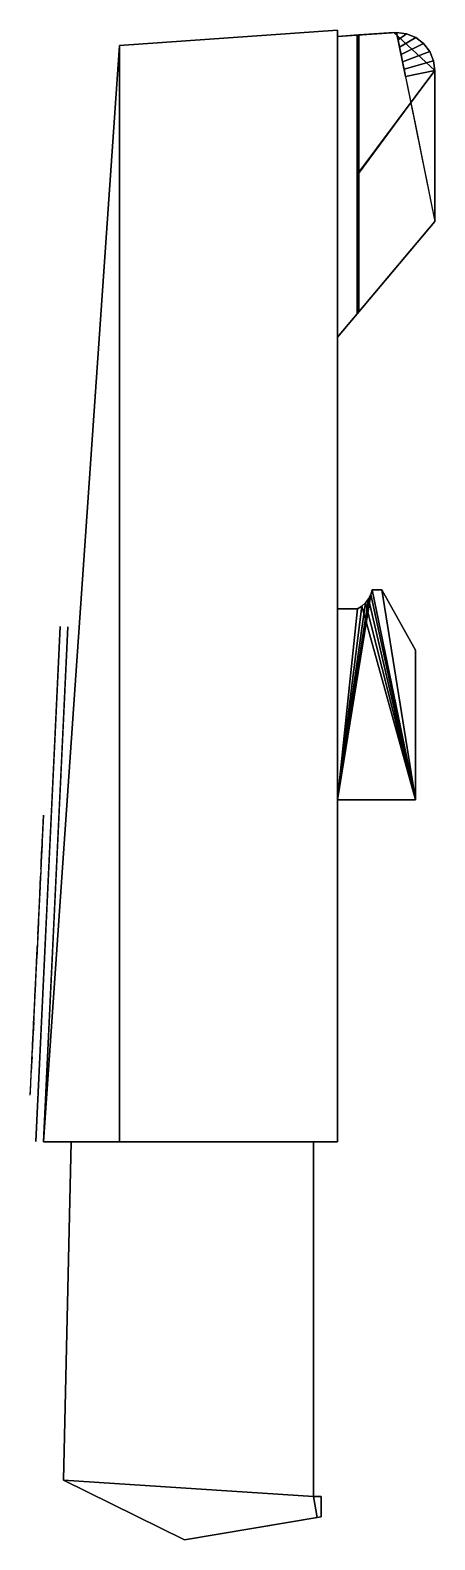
# Model space of a CAD drawing. Extents: x -16.1 to 5.1, y -48.8 to 30.3.
import ezdxf

# ---------------------------------------------------------------- set-up
doc = ezdxf.new("R2010")
doc.units = 0
doc.header["$MEASUREMENT"] = 0
doc.layers.get('0').update_dxf_attribs({"linetype": 'CONTINUOUS'})
for name, color, linetype in [('AUXILIAR', 1, 'CONTINUOUS'), ('CINZA', 9, 'CONTINUOUS'), ('PINO', 3, 'CONTINUOUS'), ('PRETO', 28, 'CONTINUOUS')]:
    doc.layers.add(name, color=color, linetype=linetype)

msp = doc.modelspace()

# ---------------------------------------------------------------- linework, layer by layer
at = {"layer": 'AUXILIAR'}
for p, q in [((3.566, 27.919, -8.525), (3.1, 30.229, -8.525)), ((3.566, 27.919, -9.125), (3.1, 30.229, -9.125))]:
    msp.add_line(p, q, dxfattribs=at)
for points in [[(0, 30.344, -8.8), (-11.426, 29.545, -8.8), (-11.426, 29.545, 8.8), (0, 30.344, 8.8)], [(-11.426, 29.545, 8.8), (0, 30.344, 8.8), (0, -27.96, 8.8), (-11.426, -27.96, 8.8)], [(-11.426, 29.545, -8.8), (0, 30.344, -8.8), (0, -27.96, -8.8), (-11.426, -27.96, -8.8)], [(0, -27.96, 8.8), (0, -27.96, -8.8), (0, 30.344, -8.8), (0, 30.344, 8.8)], [(0, 30.017, -8.171), (0, 30.017, -8.8), (1.032, 30.089, -9.125), (1.124, 30.095, -8.525)], [(0, 14.24, -8.171), (1.124, 15.579, -8.525), (1.124, 30.095, -8.525), (0, 30.017, -8.171)], [(1.032, 30.089, 9.125), (1.124, 30.095, 8.525), (0, 30.017, 8.171), (0, 30.017, 8.8)], [(1.124, 30.095, 8.525), (1.124, 15.579, 8.525), (0, 14.24, 8.171), (0, 30.017, 8.171)], [(0, 14.24, -8.8), (1.032, 15.47, -9.125), (1.032, 30.089, -9.125), (0, 30.017, -8.8)], [(1.032, 15.47, 9.125), (0, 14.24, 8.8), (0, 30.017, 8.8), (1.032, 30.089, 9.125)], [(1.032, 30.089, -9.125), (1.124, 30.095, -8.525), (3.1, 30.229, -8.525), (3.1, 30.229, -9.125)], [(1.032, 15.47, -9.125), (1.032, 30.089, -9.125), (3.1, 30.229, -9.125), (5.1, 20.318, -9.125)], [(2.96, 30.224, 9.125), (1.032, 30.089, 9.125), (1.124, 30.095, 8.525), (2.96, 30.224, 8.525)], [(5.1, 28.229, 9.125), (2.96, 30.224, 9.125), (1.032, 30.089, 9.125), (1.032, 22.779, 9.125)], [(1.124, 15.579, -8.525), (1.124, 30.095, -8.525), (3.1, 30.229, -8.525), (5.1, 20.318, -8.525)], [(5.1, 28.229, 8.525), (2.96, 30.224, 8.525), (1.124, 30.095, 8.525), (1.124, 22.837, 8.525)], [(5.1, 28.229, 9.125), (5.1, 28.229, 8.525), (2.96, 30.224, 8.525), (2.96, 30.224, 9.125)], [(-11.426, 29.545, 7.4), (-11.426, 29.545, -7.4), (-15.4, -27.96, -7.4), (-15.4, -27.96, 7.4)], [(-11.426, 29.545, 7.4), (-11.426, 0.793, 7.4), (-11.426, -27.96, 7.4), (-15.4, -27.96, 7.4)], [(-11.426, 29.545, -7.4), (-11.426, 0.793, -7.4), (-11.426, -27.96, -7.4), (-15.4, -27.96, -7.4)], [(-11.426, -27.96, -8.8), (-11.426, -27.96, 8.8), (-11.426, 29.545, 8.8), (-11.426, 29.545, -8.8)], [(-11.426, 29.545, 7.4), (-11.426, -27.96, 7.4), (-11.426, -27.96, -7.4), (-11.426, 29.545, -7.4)], [(1.032, 15.47, 9.125), (5.1, 20.318, 9.125), (5.1, 28.229, 9.125), (1.032, 22.779, 9.125)], [(5.1, 20.318, 8.525), (1.124, 15.579, 8.525), (1.124, 22.837, 8.525), (5.1, 28.229, 8.525)], [(4.1, 25.273, -8.525), (5.1, 20.318, -8.525), (5.1, 28.229, -8.525), (3.566, 27.919, -8.525)], [(4.1, 25.273, -9.125), (5.1, 20.318, -9.125), (5.1, 28.229, -9.125), (3.566, 27.919, -9.125)], [(5.1, 20.318, -8.525), (5.1, 20.318, -9.125), (5.1, 28.229, -9.125), (5.1, 28.229, -8.525)], [(5.1, 20.318, 9.125), (5.1, 20.318, 8.525), (5.1, 28.229, 8.525), (5.1, 28.229, 9.125)], [(1.124, 15.579, -8.525), (1.032, 15.47, -9.125), (5.1, 20.318, -9.125), (5.1, 20.318, -8.525)], [(1.032, 15.47, 9.125), (1.124, 15.579, 8.525), (5.1, 20.318, 8.525), (5.1, 20.318, 9.125)], [(0, 14.24, -8.171), (0, 14.24, -8.8), (1.032, 15.47, -9.125), (1.124, 15.579, -8.525)], [(1.124, 15.579, 8.525), (0, 14.24, 8.171), (0, 14.24, 8.8), (1.032, 15.47, 9.125)], [(-15.4, -27.96, 7.4), (-15.4, -27.96, -7.4), (-11.426, -27.96, -7.4), (-11.426, -27.96, 7.4)], [(-11.426, -27.96, 8.8), (-11.426, -27.96, -8.8), (0, -27.96, -8.8), (0, -27.96, 8.8)]]:
    msp.add_3dface(points, dxfattribs=at)
at = {"layer": 'CINZA'}
for points in [[(-15.47, -12.162, 2.773), (-15.525, -13.337, 2.773), (-15.462, -12, -1.445), (-15.406, -10.82, -1.445)], [(-15.647, -15.917, 2.773), (-15.703, -17.092, 2.773), (-15.639, -15.752, -1.445), (-15.584, -14.571, -1.445)], [(-15.801, -19.159, 1.627), (-15.856, -20.334, 1.627), (-15.81, -19.36, -1.445), (-15.754, -18.179, -1.445)], [(-15.87, -20.634, 1.627), (-15.926, -21.814, 1.627), (-15.88, -20.837, -1.445), (-15.824, -19.657, -1.445)]]:
    msp.add_3dface(points, dxfattribs=at)
for points, invisible_edges in [([(-15.506, -12.938, -0.569), (-15.487, -12.531, -0.182), (-15.479, -12.348, -1.376), (-15.524, -13.313, -1.568)], 10), ([(-15.504, -12.887, 0.601), (-15.487, -12.531, -0.182), (-15.481, -12.399, -0.182), (-15.505, -12.914, 1.429)], 10), ([(-15.481, -12.399, -0.182), (-15.487, -12.531, -0.182), (-15.479, -12.348, -1.376), (-15.466, -12.075, -1.208)], 3), ([(-15.53, -13.439, 0.727), (-15.539, -13.633, 0.301), (-15.6, -14.925, 0.814), (-15.558, -14.023, 1.663)], 10), ([(-15.533, -13.493, -0.137), (-15.521, -13.253, -0.422), (-15.564, -14.146, -1.055), (-15.588, -14.655, -0.236)], 10), ([(-15.521, -13.253, -0.422), (-15.506, -12.938, -0.569), (-15.524, -13.313, -1.568), (-15.564, -14.146, -1.055)], 10), ([(-15.505, -12.914, 1.429), (-15.558, -14.023, 1.663), (-15.53, -13.439, 0.727), (-15.504, -12.887, 0.601)], 10), ([(-15.539, -13.633, 0.301), (-15.533, -13.493, -0.137), (-15.588, -14.655, -0.236), (-15.6, -14.925, 0.814)], 10), ([(-15.707, -17.172, 1.627), (-15.762, -18.347, 1.627), (-15.732, -17.709, -0.287), (-15.673, -16.471, -0.449)], 4), ([(-15.676, -16.534, -1.112), (-15.716, -17.373, -1.424), (-15.753, -18.149, -0.575), (-15.738, -17.829, -0.575)], 10), ([(-15.673, -16.471, -0.449), (-15.676, -16.534, -1.112), (-15.738, -17.829, -0.575), (-15.732, -17.709, -0.287)], 10), ([(-15.716, -17.373, -1.424), (-15.759, -18.29, -1.094), (-15.772, -18.546, -0.295), (-15.753, -18.149, -0.575)], 10), ([(-15.95, -22.312, 0.445), (-16.005, -23.492, 0.445), (-15.975, -22.854, -1.445), (-15.919, -21.673, -1.445)], 1), ([(-15.944, -22.186, 1.555), (-15.995, -23.274, 1.597), (-15.949, -22.3, 0.607), (-15.926, -21.805, 0.739)], 10), ([(-15.921, -21.7, 1.279), (-15.944, -22.186, 1.555), (-15.926, -21.805, 0.739), (-15.908, -21.44, 0.445)], 10), ([(-16.005, -23.492, 0.445), (-16.027, -23.942, 0.763), (-16.047, -24.379, 1.603), (-15.95, -22.312, 0.445)], 10), ([(-15.949, -22.3, 0.607), (-15.95, -22.312, 0.445), (-16.015, -23.686, 1.215), (-15.995, -23.274, 1.597)], 10), ([(-16.043, -24.293, 0.331), (-16.101, -25.509, 0.445), (-16.07, -24.868, -1.445), (-16.015, -23.693, -1.445)], 1), ([(-16.044, -24.317, 0.607), (-16.043, -24.293, 0.331), (-16.101, -25.509, 0.445), (-16.093, -25.347, 1.474)], 10), ([(-16.027, -23.942, 0.763), (-16.044, -24.317, 0.607), (-16.093, -25.347, 1.474), (-16.047, -24.379, 1.603)], 10)]:
    msp.add_3dface(points, dxfattribs=dict(at, invisible_edges=invisible_edges))
at = {"layer": 'PINO'}
for points in [[(-13.963, -27.96, 6.7), (-13.963, -27.96, -6.7), (-14.35, -45.695, -6.7), (-14.35, -45.695, 6.7)], [(-13.963, -27.96, 6.7), (-1.25, -27.96, 6.7), (-1.25, -46.55, 6.7), (-14.35, -45.695, 6.7)], [(-13.963, -27.96, -6.7), (-1.25, -27.96, -6.7), (-1.25, -46.55, -6.7), (-14.35, -45.695, -6.7)], [(-13.963, -27.96, -6.7), (-1.25, -27.96, -6.7), (-1.25, -27.96, 6.7), (-13.963, -27.96, 6.7)], [(-1.25, -46.55, 6.7), (-1.25, -27.96, 6.7), (-1.25, -27.96, -6.7), (-1.25, -46.55, -6.7)], [(-14.35, -45.695, 6.7), (-14.35, -45.695, -6.7), (-8.017, -48.824, -6.7), (-8.017, -48.824, 6.7)], [(-14.35, -45.695, 6.7), (-1.25, -46.55, 6.7), (-1.064, -47.661, 6.7), (-8.017, -48.824, 6.7)], [(-14.35, -45.695, -6.7), (-1.25, -46.55, -6.7), (-1.064, -47.661, -6.7), (-8.017, -48.824, -6.7)], [(-0.85, -46.55, -6.7), (-1.25, -46.55, -6.7), (-1.25, -46.55, 6.7), (-0.85, -46.55, 6.7)], [(-1.25, -46.55, 6.7), (-0.85, -46.55, 6.7), (-0.85, -47.625, 6.7), (-1.064, -47.661, 6.7)], [(-1.25, -46.55, -6.7), (-0.85, -46.55, -6.7), (-0.85, -47.625, -6.7), (-1.064, -47.661, -6.7)], [(-0.85, -46.55, 6.7), (-0.85, -47.625, 6.7), (-0.85, -47.625, -6.7), (-0.85, -46.55, -6.7)], [(-8.017, -48.824, 6.7), (-8.017, -48.824, -6.7), (-0.85, -47.625, -6.7), (-0.85, -47.625, 6.7)]]:
    msp.add_3dface(points, dxfattribs=at)
at = {"layer": 'PRETO'}
for points in [[(-15.807, -27.941, 4.516), (-15.807, -27.941, -4.517), (-14.85, -7.684, -4.517), (-14.531, -0.932, 4.516)], [(-15.4, -27.96, 4.516), (-15.4, -27.96, -4.517), (-14.442, -7.704, -4.517), (-14.123, -0.952, 4.516)]]:
    msp.add_3dface(points, dxfattribs=at)

# ---------------------------------------------------------------- meshes
mesh = msp.add_polyface()
corners = [(4.085, -10.024, -4.025), (4.085, -2.17, -4.025), (2.32, 1, -4.025), (1.824, 1, -4.025), (1.745, 0.752, -4.025), (1.624, 0.521, -4.025), (1.465, 0.315, -4.025), (1.273, 0.14, -4.025), (0, -10.024, -4.025), (1.053, 0, -4.025), (0, 0, -4.025)]
mesh.append_faces([[corners[k] for k in face] for face in [(0, 2, 1), (9, 8, 10)]], dxfattribs={"vtx0": -1})
mesh.append_faces([[corners[k] for k in face] for face in [(2, 0, 3), (3, 0, 4), (4, 0, 5), (5, 0, 6), (6, 0, 7)]], dxfattribs={"vtx0": -1, "vtx1": -1})
mesh.append_faces([[corners[k] for k in face] for face in [(7, 0, 8), (8, 9, 7)]], dxfattribs={"vtx0": -1, "vtx2": -1})
mesh = msp.add_polyface()
corners = [(2.32, 1, 4.025), (4.085, -2.17, 4.025), (4.085, -10.024, 4.025), (1.824, 1, 4.025), (1.745, 0.752, 4.025), (0, -10.024, 4.025), (1.624, 0.521, 4.025), (1.465, 0.315, 4.025), (1.273, 0.14, 4.025), (1.053, 0, 4.025), (0, 0, 4.025)]
mesh.append_faces([[corners[k] for k in face] for face in [(0, 2, 1), (5, 9, 10)]], dxfattribs={"vtx0": -1})
mesh.append_faces([[corners[k] for k in face] for face in [(2, 4, 5), (6, 5, 4)]], dxfattribs={"vtx0": -1, "vtx1": -1})
mesh.append_faces([[corners[k] for k in face] for face in [(2, 0, 3), (2, 3, 4), (5, 6, 7), (5, 7, 8), (5, 8, 9)]], dxfattribs={"vtx0": -1, "vtx2": -1})
mesh = msp.add_polyface()
corners = [(1.624, 0.521, -4.025), (1.745, 0.752, -4.025), (1.745, 0.752, 4.025), (1.624, 0.521, 4.025), (1.824, 1, -4.025), (1.824, 1, 4.025), (1.465, 0.315, -4.025), (1.465, 0.315, 4.025), (1.273, 0.14, 4.025), (1.273, 0.14, -4.025), (1.053, 0, -4.025), (1.053, 0, 4.025)]
mesh.append_faces([[corners[k] for k in face] for face in [(0, 2, 1), (2, 4, 1), (6, 3, 0), (7, 9, 8), (10, 8, 9)]], dxfattribs={"vtx0": -1})
mesh.append_faces([[corners[k] for k in face] for face in [(6, 7, 3), (7, 6, 9)]], dxfattribs={"vtx0": -1, "vtx2": -1})
mesh.append_faces([[corners[k] for k in face] for face in [(0, 3, 2), (2, 5, 4), (10, 11, 8)]], dxfattribs={"vtx2": -1})
mesh = msp.add_polyface()
corners = [(2.32, 1, 4.025), (1.824, 1, 4.025), (1.824, 1, -4.025), (2.32, 1, -4.025)]
mesh.append_faces([[corners[k] for k in face] for face in [(0, 2, 1)]], dxfattribs={"vtx0": -1})
mesh.append_faces([[corners[k] for k in face] for face in [(3, 2, 0)]], dxfattribs={"vtx1": -1})
mesh = msp.add_polyface()
corners = [(4.085, -2.17, 4.025), (2.32, 1, 4.025), (2.32, 1, -4.025), (4.085, -2.17, -4.025)]
mesh.append_faces([[corners[k] for k in face] for face in [(0, 2, 1)]], dxfattribs={"vtx0": -1})
mesh.append_faces([[corners[k] for k in face] for face in [(3, 2, 0)]], dxfattribs={"vtx1": -1})
mesh = msp.add_polyface()
corners = [(1.053, 0, 4.025), (0, 0, 4.025), (0, 0, -4.025), (1.053, 0, -4.025)]
mesh.append_faces([[corners[k] for k in face] for face in [(0, 2, 1)]], dxfattribs={"vtx0": -1})
mesh.append_faces([[corners[k] for k in face] for face in [(3, 2, 0)]], dxfattribs={"vtx1": -1})
mesh = msp.add_polyface()
corners = [(4.085, -10.024, 4.025), (4.085, -2.17, 4.025), (4.085, -2.17, -4.025), (4.085, -10.024, -4.025)]
mesh.append_faces([[corners[k] for k in face] for face in [(0, 2, 1)]], dxfattribs={"vtx0": -1})
mesh.append_faces([[corners[k] for k in face] for face in [(3, 2, 0)]], dxfattribs={"vtx1": -1})
mesh = msp.add_polyface()
corners = [(0, -10.024, 4.025), (4.085, -10.024, 4.025), (4.085, -10.024, -4.025), (0, -10.024, -4.025)]
mesh.append_faces([[corners[k] for k in face] for face in [(0, 2, 1)]], dxfattribs={"vtx0": -1})
mesh.append_faces([[corners[k] for k in face] for face in [(3, 2, 0)]], dxfattribs={"vtx1": -1})
at = {"layer": 'AUXILIAR'}
mesh = msp.add_polymesh((2, 7), dxfattribs=at)
for k, corner in enumerate([(5.1, 28.229, -9.125), (5.032, 28.746, -9.125), (4.832, 29.229, -9.125), (4.514, 29.643, -9.125), (4.1, 29.961, -9.125), (3.618, 30.161, -9.125), (3.1, 30.229, -9.125), (5.1, 28.229, -8.525), (5.032, 28.746, -8.525), (4.832, 29.229, -8.525), (4.514, 29.643, -8.525), (4.1, 29.961, -8.525), (3.618, 30.161, -8.525), (3.1, 30.229, -8.525)]):
    mesh.set_mesh_vertex(divmod(k, 7), corner)
mesh = msp.add_polymesh((2, 7), dxfattribs=at)
for k, corner in enumerate([(5.1, 28.229, -8.525), (5.032, 28.746, -8.525), (4.832, 29.229, -8.525), (4.514, 29.643, -8.525), (4.1, 29.961, -8.525), (3.618, 30.161, -8.525), (3.1, 30.229, -8.525), (3.566, 27.919, -8.525), (3.488, 28.304, -8.525), (3.411, 28.689, -8.525), (3.333, 29.074, -8.525), (3.255, 29.459, -8.525), (3.178, 29.844, -8.525), (3.1, 30.229, -8.525)]):
    mesh.set_mesh_vertex(divmod(k, 7), corner)
mesh = msp.add_polymesh((2, 7), dxfattribs=at)
for k, corner in enumerate([(5.1, 28.229, -9.125), (5.032, 28.746, -9.125), (4.832, 29.229, -9.125), (4.514, 29.643, -9.125), (4.1, 29.961, -9.125), (3.618, 30.161, -9.125), (3.1, 30.229, -9.125), (3.566, 27.919, -9.125), (3.488, 28.304, -9.125), (3.411, 28.689, -9.125), (3.333, 29.074, -9.125), (3.255, 29.459, -9.125), (3.178, 29.844, -9.125), (3.1, 30.229, -9.125)]):
    mesh.set_mesh_vertex(divmod(k, 7), corner)

doc.saveas('drawing.dxf')
